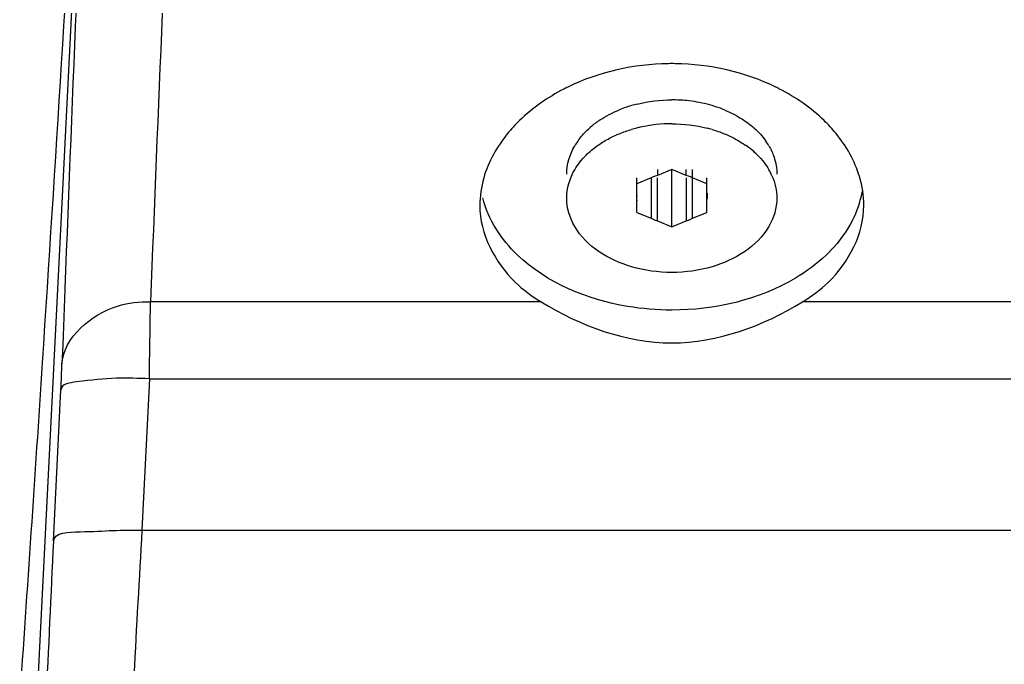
# Model space of a CAD drawing. Header units: millimetres. Extents: x 0 to 10500, y 0 to 7425.
# Drawn here: x 2870.5 to 2937.2, y 5702.5 to 5746.2 of the extents above; entities that cross this region are included whole.
import ezdxf

# ---------------------------------------------------------------- set-up
doc = ezdxf.new("R2010")
doc.units = ezdxf.units.MM
doc.header["$LTSCALE"] = 577.5
doc.layers.get('0').update_dxf_attribs({"linetype": 'CONTINUOUS'})

msp = doc.modelspace()

# ---------------------------------------------------------------- linework, layer by layer
at = {"color": 6, "linetype": 'Continuous'}
for p, q in [((2876.954, 5804.028), (2871.687, 5700.005)), ((2913.571, 5735.578), (2913.429, 5735.52)), ((2913.719, 5735.629), (2913.571, 5735.578)), ((2914.694, 5736.027), (2913.719, 5735.629)), ((2913.719, 5736.027), (2913.719, 5735.629)), ((2914.694, 5732.149), (2914.694, 5736.027)), ((2915.668, 5735.629), (2914.694, 5736.027)), ((2915.668, 5735.629), (2915.668, 5736.027)), ((2915.816, 5735.578), (2915.668, 5735.629)), ((2915.957, 5735.52), (2915.816, 5735.578)), ((2916.094, 5732.721), (2916.094, 5736.027)), ((2913.293, 5735.455), (2912.319, 5735.058)), ((2912.319, 5733.118), (2912.319, 5735.455)), ((2913.429, 5735.52), (2913.293, 5735.455)), ((2913.293, 5735.455), (2913.293, 5732.721)), ((2913.719, 5732.547), (2913.719, 5735.455)), ((2915.668, 5735.455), (2915.668, 5732.547)), ((2916.094, 5735.455), (2915.957, 5735.52)), ((2917.068, 5735.058), (2916.094, 5735.455)), ((2917.068, 5733.118), (2917.068, 5735.455)), ((2912.306, 5734.415), (2912.306, 5734.088)), ((2912.319, 5734.262), (2912.307, 5734.146)), ((2917.08, 5734.146), (2917.068, 5734.262)), ((2917.081, 5734.42), (2917.081, 5734.088)), ((2912.307, 5734.146), (2912.306, 5734.088)), ((2912.306, 5734.088), (2912.307, 5734.03)), ((2912.307, 5734.03), (2912.319, 5733.914)), ((2917.068, 5733.914), (2917.08, 5734.03)), ((2917.081, 5734.088), (2917.08, 5734.146)), ((2917.08, 5734.03), (2917.081, 5734.088)), ((2912.319, 5733.118), (2913.293, 5732.721)), ((2916.094, 5732.721), (2917.068, 5733.118)), ((2913.293, 5732.721), (2913.43, 5732.656)), ((2913.43, 5732.656), (2913.571, 5732.598)), ((2913.571, 5732.598), (2913.719, 5732.547)), ((2913.719, 5732.547), (2914.694, 5732.149)), ((2914.694, 5732.149), (2915.668, 5732.547)), ((2915.668, 5732.547), (2915.816, 5732.598)), ((2915.816, 5732.598), (2915.958, 5732.656)), ((2915.958, 5732.656), (2916.094, 5732.721)), ((2905.85, 5727.066), (2879.399, 5727.066)), ((2985.139, 5727.066), (2923.537, 5727.066)), ((2879.322, 5721.863), (2878.822, 5711.611)), ((2879.322, 5721.863), (2985.139, 5721.863)), ((2872.83, 5710.875), (2873.33, 5721.126)), ((2878.822, 5711.611), (2984.242, 5711.611))]:
    msp.add_line(p, q, dxfattribs=at)
for centre, radius, start, end in [((9237.068, 5476.832), 6362.592, 177.0432441, 177.7460422), ((-4462.826, 6198.824), 7350.338, 356.287957, 356.9211132), ((9763.284, 5462.384), 6894.8, 177.1597789, 177.8349266), ((2914.694, 5726.63), 16.556, 89.20411, 90.79594), ((2913.914, 5728.812), 14.238, 116.07848, 117.26304), ((2915.473, 5728.812), 14.238, 62.73728, 63.92179), ((2914.377, 5732.122), 8.573, 106.29912, 112.49063), ((2914.51, 5731.681), 9.033, 103.86382, 106.32487), ((2914.693, 5730.737), 9.996, 84.25614, 89.99484), ((2914.735, 5731.074), 9.656, 75.89538, 84.30336), ((2914.883, 5731.703), 9.011, 73.67117, 75.83396), ((2914.947, 5731.926), 8.778, 71.9171, 73.66693), ((2915.041, 5732.204), 8.485, 67.48965, 71.93412), ((2911.658, 5731.819), 10.459, 134.04317, 140.6072), ((2913.172, 5734.284), 6.088, 125.18351, 132.65042), ((2913.472, 5733.871), 6.599, 123.35142, 125.25155), ((2914.571, 5729.823), 9.283, 102.57312, 104.06665), ((2914.686, 5729.246), 9.871, 89.95783, 102.49676), ((2917.729, 5731.819), 10.459, 39.39407, 45.95734), ((2914.507, 5730.079), 9.019, 104.06254, 106.32614), ((2914.883, 5730.087), 9.011, 73.67114, 75.82821), ((2911.978, 5735.372), 4.467, 144.72086, 149.67293), ((2912.199, 5735.218), 4.736, 142.50837, 144.74644), ((2916.185, 5732.628), 6.138, 48.34338, 54.79486), ((2917.409, 5735.372), 4.467, 30.32379, 35.27703), ((2916.507, 5732.996), 5.648, 44.95721, 48.30054), ((2917.658, 5733.901), 4.179, 24.07421, 30.31885), ((2920.967, 5735.735), 6.729, 342.91775, 349.97104), ((1600.286, 5743.256), 1279.215, 359.041774, 359.274836), ((-2363.21, 6064.081), 5246.404, 356.02039, 356.271863), ((2877.766, 5689.827), 32.074, 87.21816, 91.21203), ((4547.495, 5613.575), 1671.55, 176.637684, 176.973798), ((5317.545, 5591.263), 2447.639, 177.198938, 177.454792)]:
    msp.add_arc(centre, radius, start, end, dxfattribs=at)
for points in [[(2914.464, 5743.184), (2912.134, 5743.152), (2909.748, 5742.626), (2907.655, 5741.601)], [(2921.732, 5741.601), (2919.639, 5742.626), (2917.253, 5743.152), (2914.923, 5743.184)], [(2907.392, 5741.469), (2906.3, 5740.907), (2905.269, 5740.192), (2904.387, 5739.337)], [(2925, 5739.337), (2924.118, 5740.192), (2923.087, 5740.907), (2921.995, 5741.469)], [(2912.346, 5740.451), (2913.111, 5740.64), (2913.905, 5740.733), (2914.694, 5740.733)], [(2914.694, 5739.117), (2915.498, 5739.117), (2916.309, 5739.02), (2917.089, 5738.823)], [(2903.575, 5738.457), (2902.854, 5737.577), (2902.272, 5736.545), (2901.96, 5735.451)], [(2927.401, 5735.541), (2927.083, 5736.601), (2926.513, 5737.6), (2925.812, 5738.457)], [(2907.582, 5735.704), (2907.582, 5736.37), (2907.786, 5737.053), (2908.122, 5737.628)], [(2907.582, 5734.088), (2907.582, 5734.754), (2907.786, 5735.436), (2908.122, 5736.011)], [(2901.96, 5735.451), (2901.787, 5734.846), (2901.694, 5734.21), (2901.694, 5733.581)], [(2927.693, 5733.581), (2927.693, 5734.241), (2927.591, 5734.908), (2927.401, 5735.541)], [(2904.252, 5730.229), (2903.156, 5731.273), (2902.257, 5732.639), (2901.891, 5734.108)], [(2908.122, 5732.165), (2907.786, 5732.74), (2907.582, 5733.422), (2907.582, 5734.088)], [(2921.806, 5734.088), (2921.806, 5733.422), (2921.601, 5732.74), (2921.265, 5732.165)], [(2927.399, 5733.758), (2926.989, 5732.422), (2926.147, 5731.193), (2925.135, 5730.229)], [(2911.971, 5729.442), (2910.463, 5729.884), (2908.915, 5730.808), (2908.122, 5732.165)], [(2921.265, 5732.165), (2920.472, 5730.808), (2918.924, 5729.884), (2917.416, 5729.442)], [(2917.416, 5729.442), (2915.674, 5728.932), (2913.713, 5728.932), (2911.971, 5729.442)], [(2905.85, 5727.066), (2908.484, 5725.45), (2911.604, 5724.289), (2914.694, 5724.289)], [(2914.694, 5724.289), (2917.783, 5724.289), (2920.904, 5725.45), (2923.537, 5727.066)]]:
    msp.add_open_spline(points, degree=3, dxfattribs=at)
for points, knots in [([(2909.844, 5739.383), (2910.039, 5739.511), (2910.447, 5739.751), (2910.876, 5739.951), (2911.098, 5740.043)], [0, 0, 0, 0, 0.491977, 1, 1, 1, 1]), ([(2918.289, 5740.043), (2918.493, 5739.959), (2918.887, 5739.776), (2919.264, 5739.561), (2919.444, 5739.447)], [0, 0, 0, 0, 0.50725, 1, 1, 1, 1]), ([(2919.444, 5739.447), (2919.591, 5739.354), (2919.873, 5739.159), (2920.139, 5738.942), (2920.265, 5738.83)], [0, 0, 0, 0, 0.507214, 1, 1, 1, 1]), ([(2908.441, 5738.101), (2908.531, 5738.218), (2908.724, 5738.447), (2908.935, 5738.659), (2909.047, 5738.762)], [0, 0, 0, 0, 0.493217, 1, 1, 1, 1]), ([(2910.376, 5738.084), (2910.625, 5738.218), (2911.147, 5738.463), (2911.691, 5738.652), (2911.971, 5738.734)], [0, 0, 0, 0, 0.492042, 1, 1, 1, 1]), ([(2917.416, 5738.734), (2917.696, 5738.652), (2918.241, 5738.463), (2918.762, 5738.218), (2919.011, 5738.084)], [0, 0, 0, 0, 0.507958, 1, 1, 1, 1]), ([(2920.265, 5738.83), (2920.415, 5738.697), (2920.696, 5738.418), (2920.944, 5738.11), (2921.056, 5737.952)], [0, 0, 0, 0, 0.508951, 1, 1, 1, 1]), ([(2908.885, 5736.989), (2909.003, 5737.108), (2909.254, 5737.337), (2909.523, 5737.544), (2909.664, 5737.643)], [0, 0, 0, 0, 0.492613, 1, 1, 1, 1]), ([(2909.664, 5737.643), (2909.776, 5737.723), (2910.01, 5737.877), (2910.252, 5738.017), (2910.376, 5738.084)], [0, 0, 0, 0, 0.494678, 1, 1, 1, 1]), ([(2919.011, 5738.084), (2919.136, 5738.017), (2919.378, 5737.877), (2919.611, 5737.723), (2919.724, 5737.643)], [0, 0, 0, 0, 0.505323, 1, 1, 1, 1]), ([(2921.265, 5737.627), (2921.336, 5737.505), (2921.466, 5737.256), (2921.569, 5736.995), (2921.613, 5736.864)], [0, 0, 0, 0, 0.505249, 1, 1, 1, 1]), ([(2908.122, 5736.011), (2908.225, 5736.187), (2908.459, 5736.53), (2908.736, 5736.84), (2908.885, 5736.989)], [0, 0, 0, 0, 0.490672, 1, 1, 1, 1]), ([(2920.504, 5736.987), (2920.653, 5736.838), (2920.929, 5736.529), (2921.163, 5736.186), (2921.265, 5736.011)], [0, 0, 0, 0, 0.509308, 1, 1, 1, 1]), ([(2921.613, 5736.864), (2921.676, 5736.676), (2921.772, 5736.293), (2921.806, 5735.899), (2921.806, 5735.704)], [0, 0, 0, 0, 0.504328, 1, 1, 1, 1]), ([(2921.473, 5735.606), (2921.581, 5735.365), (2921.747, 5734.867), (2921.806, 5734.345), (2921.806, 5734.088)], [0, 0, 0, 0, 0.506651, 1, 1, 1, 1]), ([(2901.694, 5733.581), (2901.695, 5731.677), (2903.095, 5728.996), (2905.223, 5727.45), (2905.85, 5727.066)], [0, 0, 0, 0, 0.721417, 1, 1, 1, 1]), ([(2923.537, 5727.066), (2924.164, 5727.45), (2926.292, 5728.996), (2927.693, 5731.677), (2927.693, 5733.581)], [0, 0, 0, 0, 0.278583, 1, 1, 1, 1]), ([(2914.694, 5726.512), (2913.69, 5726.512), (2909.972, 5726.811), (2906.233, 5728.342), (2904.252, 5730.229)], [0, 0, 0, 0, 0.268402, 1, 1, 1, 1]), ([(2925.135, 5730.229), (2924.509, 5729.633), (2921.475, 5727.39), (2917.575, 5726.512), (2914.694, 5726.512)], [0, 0, 0, 0, 0.23069, 1, 1, 1, 1]), ([(2873.407, 5722.861), (2873.518, 5724.667), (2876.135, 5726.853), (2878.649, 5727.078), (2879.399, 5727.066)], [0, 0, 0, 0, 0.707004, 1, 1, 1, 1]), ([(2873.33, 5721.126), (2873.346, 5721.442), (2873.373, 5722.02), (2873.397, 5722.598), (2873.407, 5722.861)], [0, 0, 0, 0, 0.546289, 1, 1, 1, 1]), ([(2877.087, 5721.894), (2876.186, 5721.873), (2875.162, 5721.745), (2873.378, 5721.518), (2873.33, 5721.126)], [0, 0, 0, 0, 0.695719, 1, 1, 1, 1]), ([(2872.83, 5710.875), (2872.906, 5711.506), (2875.885, 5711.481), (2877.425, 5711.677), (2878.822, 5711.611)], [0, 0, 0, 0, 0.312537, 1, 1, 1, 1])]:
    msp.add_open_spline(points, degree=3, knots=knots, dxfattribs=at)

doc.saveas('drawing.dxf')
